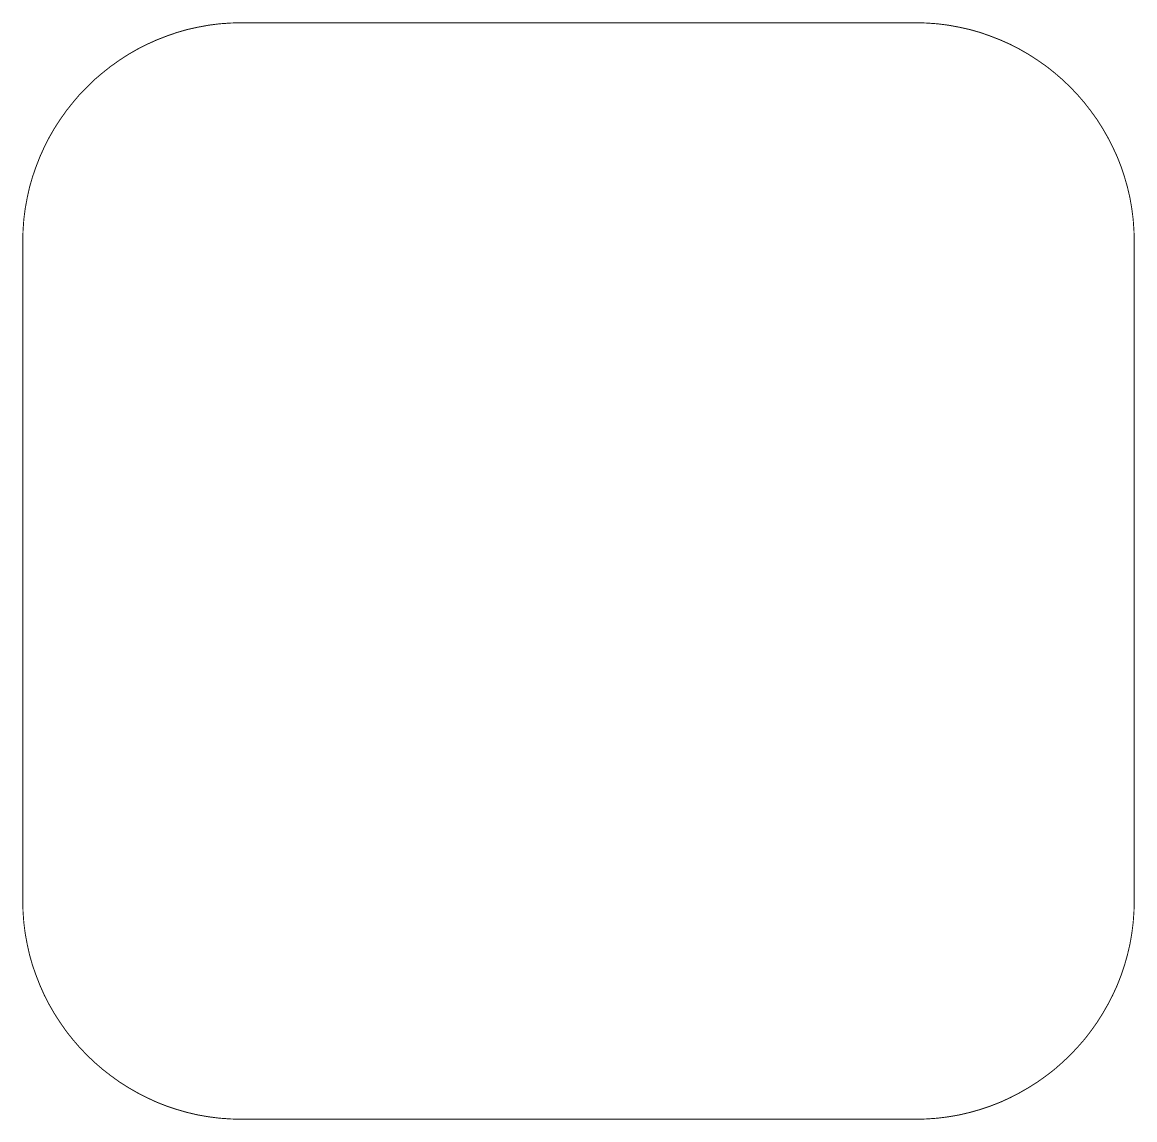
# Model space of a CAD drawing. Extents: x 0 to 12, y 0.1 to 11.8.
import ezdxf

# ---------------------------------------------------------------- set-up
doc = ezdxf.new("R2010")
doc.units = 0
doc.header["$LTSCALE"] = 0.166667
doc.layers.add('FOREGROUND', color=7, linetype='CONTINUOUS')

msp = doc.modelspace()

# ---------------------------------------------------------------- linework, layer by layer
at = {"layer": 'FOREGROUND', "linetype": 'CONTINUOUS', "const_width": 0.01}
msp.add_lwpolyline([(2.396667, 11.798333), (9.605, 11.798333), (9.726667, 11.795), (9.845, 11.786667), (9.963333, 11.771667), (10.078333, 11.75), (10.191667, 11.725), (10.303333, 11.693333), (10.411667, 11.655), (10.518333, 11.613333), (10.623333, 11.566667), (10.723333, 11.515), (10.821667, 11.458333), (10.916667, 11.396667), (11.01, 11.331667), (11.098333, 11.261667), (11.183333, 11.188333), (11.265, 11.11), (11.341667, 11.03), (11.416667, 10.943333), (11.485, 10.855), (11.551667, 10.763333), (11.611667, 10.668333), (11.668333, 10.57), (11.72, 10.468333), (11.768333, 10.365), (11.81, 10.258333), (11.846667, 10.148333), (11.878333, 10.038333), (11.905, 9.925), (11.925, 9.808333), (11.94, 9.691667), (11.948333, 9.571667), (11.951667, 9.451667), (11.951667, 2.405), (11.948333, 2.283333), (11.94, 2.165), (11.925, 2.046667), (11.905, 1.931667), (11.878333, 1.818333), (11.846667, 1.706667), (11.81, 1.598333), (11.768333, 1.491667), (11.72, 1.386667), (11.668333, 1.286667), (11.611667, 1.188333), (11.551667, 1.093333), (11.485, 1), (11.416667, 0.911667), (11.341667, 0.826667), (11.265, 0.745), (11.183333, 0.668333), (11.098333, 0.593333), (11.01, 0.525), (10.916667, 0.458333), (10.821667, 0.398333), (10.723333, 0.341667), (10.623333, 0.29), (10.518333, 0.241667), (10.411667, 0.2), (10.303333, 0.163333), (10.191667, 0.131667), (10.078333, 0.105), (9.963333, 0.085), (9.845, 0.07), (9.726667, 0.061667), (9.605, 0.058333), (2.396667, 0.058333), (2.276667, 0.061667), (2.156667, 0.07), (2.04, 0.085), (1.923333, 0.105), (1.81, 0.131667), (1.7, 0.163333), (1.59, 0.2), (1.483333, 0.241667), (1.38, 0.29), (1.278333, 0.341667), (1.18, 0.398333), (1.085, 0.458333), (0.993333, 0.525), (0.905, 0.593333), (0.818333, 0.668333), (0.738333, 0.745), (0.66, 0.826667), (0.586667, 0.911667), (0.516667, 1), (0.451667, 1.093333), (0.39, 1.188333), (0.333333, 1.286667), (0.281667, 1.386667), (0.235, 1.491667), (0.193333, 1.598333), (0.155, 1.706667), (0.123333, 1.818333), (0.098333, 1.931667), (0.076667, 2.046667), (0.061667, 2.165), (0.053333, 2.283333), (0.05, 2.405), (0.05, 9.451667), (0.053333, 9.571667), (0.061667, 9.691667), (0.076667, 9.808333), (0.098333, 9.925), (0.123333, 10.038333), (0.155, 10.148333), (0.193333, 10.258333), (0.235, 10.365), (0.281667, 10.468333), (0.333333, 10.57), (0.39, 10.668333), (0.451667, 10.763333), (0.516667, 10.855), (0.586667, 10.943333), (0.66, 11.03), (0.738333, 11.11), (0.818333, 11.188333), (0.905, 11.261667), (0.993333, 11.331667), (1.085, 11.396667), (1.18, 11.458333), (1.278333, 11.515), (1.38, 11.566667), (1.483333, 11.613333), (1.59, 11.655), (1.7, 11.693333), (1.81, 11.725), (1.923333, 11.75), (2.04, 11.771667), (2.156667, 11.786667), (2.276667, 11.795)], close=True, dxfattribs=at)

doc.saveas('drawing.dxf')
